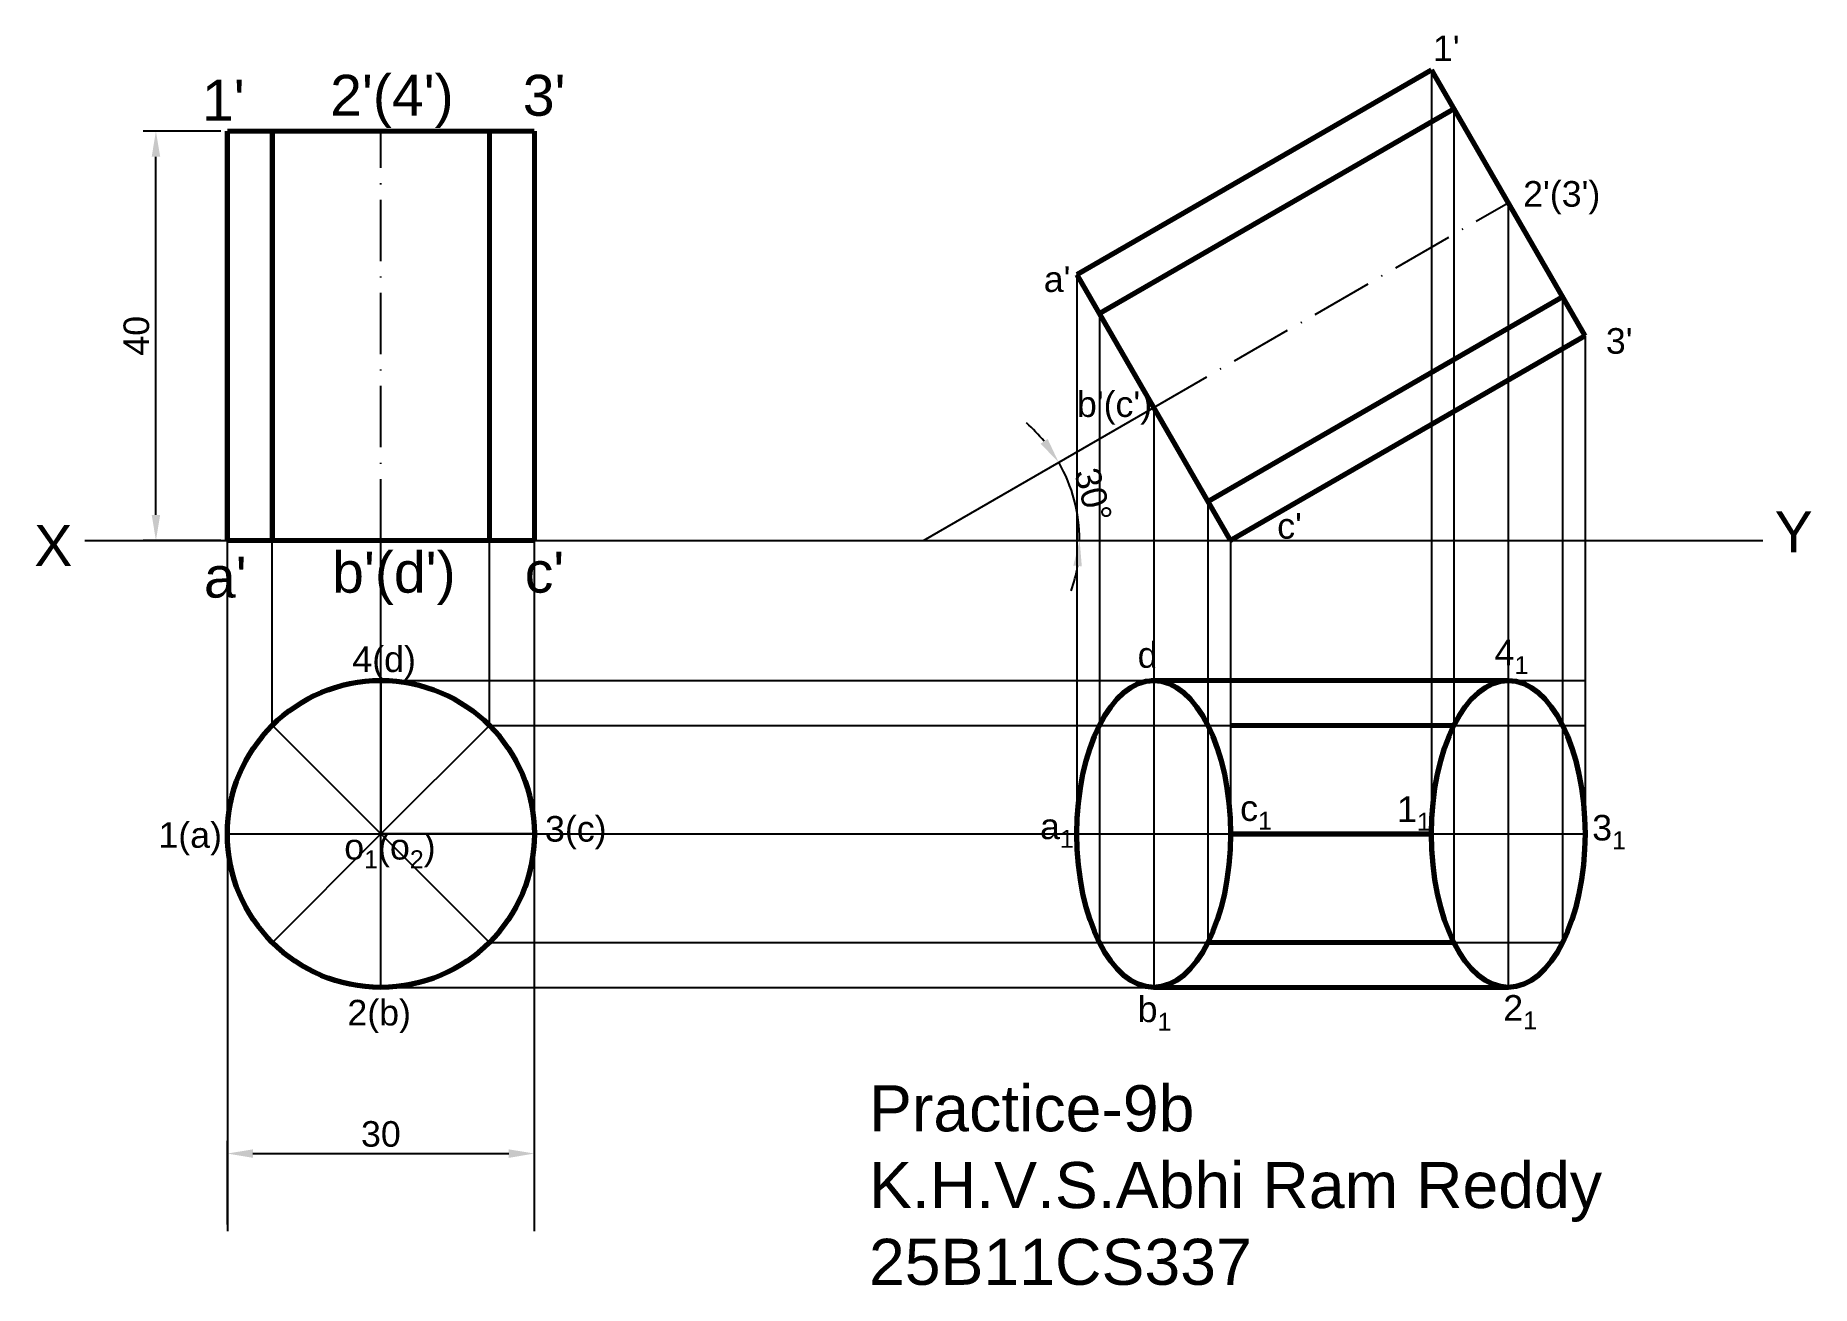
# Model space of a CAD drawing. Header units: millimetres. Extents: x 114 to 287, y 49 to 171.
import ezdxf

# ---------------------------------------------------------------- set-up
doc = ezdxf.new("R2010")
doc.units = ezdxf.units.MM
doc.header["$LTSCALE"] = 0.5
doc.linetypes.add('ACAD_ISO10W100', pattern=[18, 12, -3, 0, -3])
doc.styles.get("Standard").update_dxf_attribs({"font": 'arial.ttf'})
doc.dimstyles.new('ISO-25', dxfattribs={"dimtxt": 2.5, "dimasz": 2.5, "dimexe": 1.25, "dimexo": 0.625, "dimtad": 1, "dimtxsty": 'Standard', "dimcen": 2.5, "dimadec": 0, "dimazin": 0, "dimtfac": 1, "dimtmove": 0, "dimatfit": 3, "dimfxl": 1, "dimarcsym": 0})

# ---------------------------------------------------------------- blocks, each defined once
blk = doc.blocks.new('*U2')
blk.add_line((0, 7.5), (0, -7.5))
blk = doc.blocks.new('*U3')
at = {"color": 0, "linetype": 'ByBlock', "lineweight": -2, "transparency": 16777216}
blk.add_blockref('*U2', (147.53, 100.73), dxfattribs=at)
for p, rotation in [((142.23, 98.54), 45.00000000000001), ((152.83, 98.54), 315), ((140.03, 93.23), 90), ((142.23, 87.93), 135), ((147.53, 85.73), 180), ((152.83, 87.93), 225), ((155.03, 93.23), 270)]:
    blk.add_blockref('*U2', p, dxfattribs=dict(at, rotation=rotation))
blk = doc.blocks.new('*D4')
at = {"color": 0, "lineweight": -2, "transparency": 16777216}
for p, q in [((131.9, 161.92), (124.3, 161.92)), ((125.55, 124.42), (125.55, 159.42)), ((131.9, 121.92), (124.3, 121.92))]:
    blk.add_line(p, q, dxfattribs=at)
at = {"color": 0, "transparency": 16777216}
for points in [[(125.14, 159.42), (125.97, 159.42), (125.55, 161.92)], [(125.14, 124.42), (125.97, 124.42), (125.55, 121.92)]]:
    blk.add_solid(points, dxfattribs=at)
at = {"layer": 'Defpoints', "color": 0, "transparency": 16777216}
for p in [(125.55, 161.92), (132.53, 161.92), (132.53, 121.92)]:
    blk.add_point(p, dxfattribs=at)
at = {"color": 0, "transparency": 16777216, "insert": (123.65, 141.92), "char_height": 2.5, "attachment_point": 5, "rotation": 90}
blk.add_mtext('40', dxfattribs=at)
blk = doc.blocks.new('*D6')
at = {"color": 0, "lineweight": -2, "transparency": 16777216}
for p, q in [((132.53, 55.05), (132.53, 63.25)), ((162.53, 55.05), (162.53, 63.25)), ((135.03, 62), (160.03, 62))]:
    blk.add_line(p, q, dxfattribs=at)
at = {"color": 0, "transparency": 16777216}
for points in [[(135.03, 62.41), (135.03, 61.58), (132.53, 62)], [(160.03, 62.41), (160.03, 61.58), (162.53, 62)]]:
    blk.add_solid(points, dxfattribs=at)
at = {"layer": 'Defpoints', "color": 0, "transparency": 16777216}
for p in [(162.53, 62), (132.53, 54.43), (162.53, 54.43)]:
    blk.add_point(p, dxfattribs=at)
at = {"color": 0, "transparency": 16777216, "insert": (147.53, 63.9), "char_height": 2.5, "attachment_point": 5}
blk.add_mtext('30', dxfattribs=at)
blk = doc.blocks.new('*D7')
at = {"color": 0, "lineweight": -2, "transparency": 16777216}
for start, end in [(39.3935, 48.787), (0, 30), (341.213, 350.6065)]:
    blk.add_arc((200.53, 121.92), 15.27, start, end, dxfattribs=at)
at = {"color": 0, "transparency": 16777216}
for points in [[(212.67, 131.84), (211.99, 131.37), (213.75, 129.55)], [(215.18, 119.46), (216.01, 119.39), (215.8, 121.92)]]:
    blk.add_solid(points, dxfattribs=at)
at = {"layer": 'Defpoints', "color": 0, "transparency": 16777216}
for p in [(223.03, 134.91), (215.57, 124.57), (118.62, 121.92), (200.53, 121.92), (282.54, 121.92)]:
    blk.add_point(p, dxfattribs=at)
at = {"color": 0, "transparency": 16777216, "insert": (217.12, 126.36), "char_height": 2.5, "attachment_point": 5, "rotation": 285}
blk.add_mtext('30°', dxfattribs=at)

msp = doc.modelspace()

# ---------------------------------------------------------------- linework, layer by layer
for p, q in [((250.173, 167.9), (250.173, 93.235)), ((252.37, 164.095), (252.37, 82.628)), ((257.673, 154.91), (257.673, 78.235)), ((215.532, 147.9), (215.532, 93.235)), ((217.729, 144.095), (217.729, 82.628)), ((262.976, 145.724), (262.976, 82.628)), ((265.173, 141.919), (265.173, 93.235)), ((200.532, 121.919), (223.032, 134.91)), ((223.032, 134.91), (223.032, 78.235)), ((228.335, 125.724), (228.335, 82.628)), ((118.617, 121.919), (282.542, 121.919)), ((132.53, 93.235), (132.53, 121.919)), ((132.53, 121.919), (162.53, 121.919)), ((136.923, 103.841), (136.923, 121.919)), ((147.53, 108.235), (147.53, 121.919)), ((158.137, 103.841), (158.137, 121.919)), ((162.53, 93.235), (162.53, 121.919)), ((230.532, 121.919), (230.532, 93.235)), ((147.53, 93.235), (147.53, 108.235)), ((147.53, 108.235), (265.173, 108.235)), ((158.137, 103.841), (265.173, 103.841)), ((132.53, 93.235), (162.53, 93.235)), ((132.53, 93.235), (132.53, 54.427)), ((162.53, 54.427), (162.53, 93.235)), ((162.53, 93.235), (265.173, 93.235)), ((158.137, 82.628), (262.976, 82.628)), ((217.729, 82.628), (217.729, 82.628)), ((147.53, 78.235), (257.673, 78.235))]:
    msp.add_line(p, q)
at = {"linetype": 'ACAD_ISO10W100'}
for p, q in [((147.53, 121.919), (147.53, 161.919)), ((223.032, 134.91), (257.673, 154.91))]:
    msp.add_line(p, q, dxfattribs=at)
at = {"const_width": 0.5}
for points in [[(215.532, 147.9), (250.173, 167.9)], [(250.173, 167.9), (265.173, 141.919)], [(217.729, 144.095), (252.37, 164.095)], [(132.53, 161.919), (162.53, 161.919)], [(132.53, 121.919), (132.53, 161.919)], [(136.923, 121.919), (136.923, 161.919)], [(158.137, 121.919), (158.137, 161.919)], [(162.53, 121.919), (162.53, 161.919)], [(215.532, 147.9), (230.532, 121.919)], [(228.335, 125.724), (262.976, 145.724)], [(230.532, 121.919), (265.173, 141.919)], [(132.53, 121.919), (162.53, 121.919)], [(222.774, 108.226), (257.673, 108.235)], [(230.532, 103.841), (252.37, 103.841)], [(230.532, 93.235), (250.173, 93.235)], [(228.335, 82.628), (252.37, 82.628)], [(223.032, 78.235), (257.673, 78.235)]]:
    msp.add_lwpolyline(points, dxfattribs=at)
at = {"lineweight": 70, "ltscale": 2}
msp.add_circle((147.53, 93.235), 15, dxfattribs=at)
for centre in [(223.032, 93.235), (257.673, 93.235)]:
    msp.add_ellipse(centre, major_axis=(0, -15), ratio=0.5, dxfattribs=at)

# ---------------------------------------------------------------- block references
msp.add_blockref('*U3', (0, 0))

# ---------------------------------------------------------------- texts
at = {"attachment_point": 1}
for s, width, insert, char_height in [("1'", 10.62016, (250.315, 171.266), 2.5), ("1'", 17.90927, (130.049, 166.942), 4), ("2'(4')", 17.90927, (142.573, 167.424), 4), ("3'", 17.90927, (161.393, 167.424), 4), ("2'(3')", 10.62016, (259.125, 157.038), 2.5), ("a'", 10.62016, (212.294, 148.703), 2.5), ("3'", 10.62016, (267.211, 142.667), 2.5), ("b'(c')", 10.62016, (215.532, 136.49), 2.5), ('X', 17.90927, (113.663, 123.415), 4), ("c'", 10.62016, (235.1, 124.589), 2.5), ('Y', 17.90927, (283.695, 124.772), 4), ("a'", 17.90927, (130.242, 120.333), 4), ("b'(d')", 17.90927, (142.766, 120.815), 4), ("c'", 17.90927, (161.586, 120.815), 4), ('4(d)', 6.55453, (144.742, 111.563), 2.5), ('\\A1;d', 1.9232, (221.465, 111.975), 2.5), ('\\A1;4{\\H0.7x;\\S^ 1;}', 1.9232, (256.343, 112.209), 2.5), ('\\A1;c{\\H0.7x;\\S^ 1;}', 1.9232, (231.481, 97.006), 2.5), ('\\A1;1{\\H0.7x;\\S^ 1;}', 1.9232, (246.809, 96.904), 2.5), ('1(a)', 6.55453, (125.794, 94.382), 2.5), ('3(c)', 6.55453, (163.568, 94.985), 2.5), ('\\A1;a{\\H0.7x;\\S^ 1;}', 1.9232, (211.928, 95.228), 2.5), ('\\A1;3{\\H0.7x;\\S^ 1;}', 1.9232, (265.877, 95.096), 2.5), ('\\A1;o{\\H0.7x;\\S^ 1;}(o{\\H0.7x;\\S^ 2;})', 9.41143, (143.951, 93.235), 2.5), ('2(b)', 6.55453, (144.259, 77.02), 2.5), ('\\A1;b{\\H0.7x;\\S^ 1;}', 1.9232, (221.465, 77.353), 2.5), ('\\A1;2{\\H0.7x;\\S^ 1;}', 1.9232, (257.188, 77.485), 2.5), ('Practice-9b\\PK.H.V.S.Abhi Ram Reddy\\P25B11CS337', 109.76282, (195.218, 68.672), 4.5)]:
    msp.add_mtext_dynamic_manual_height_columns(s, width=width, gutter_width=12.5, heights=[0], dxfattribs=dict(at, insert=insert, char_height=char_height))

# ---------------------------------------------------------------- dimensions: what is measured, and where the dimension line sits
dim = msp.add_linear_dim(base=(125.553, 161.919), p1=(132.53, 121.919), p2=(132.53, 161.919), angle=90, dimstyle='ISO-25')
dim.commit()
dim.dimension.update_dxf_attribs({"geometry": '*D4', "text_midpoint": (123.651, 141.919)})
dim = msp.add_angular_dim_2l(base=(215.566, 124.57), line1=((118.617, 121.919), (282.542, 121.919)), line2=((200.532, 121.919), (223.032, 134.91)), dimstyle='ISO-25')
dim.commit()
dim.dimension.update_dxf_attribs({"geometry": '*D7', "text_midpoint": (217.115, 126.363)})
dim = msp.add_linear_dim(base=(162.53, 61.996), p1=(132.53, 54.427), p2=(162.53, 54.427), dimstyle='ISO-25')
dim.commit()
dim.dimension.update_dxf_attribs({"geometry": '*D6', "text_midpoint": (147.53, 63.898)})

doc.saveas('drawing.dxf')
